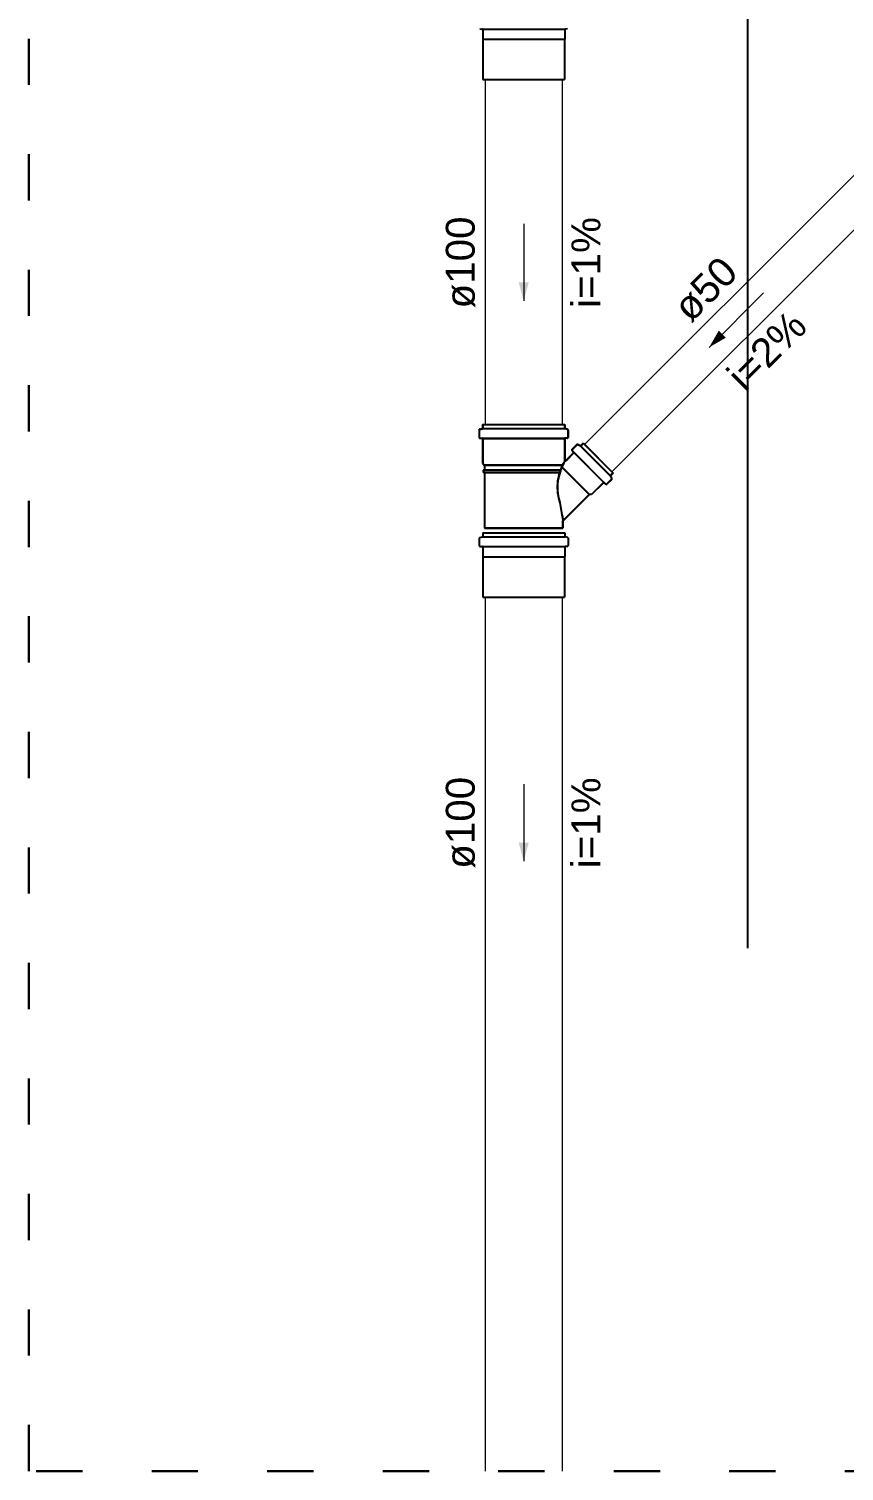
# Model space of a CAD drawing. Header units: millimetres. Extents: x -823 to -490, y -63 to 119.
# Drawn here: x -540.16 to -535.92, y 53.05 to 60.54 of the extents above; entities that cross this region are included whole.
import ezdxf

# ---------------------------------------------------------------- set-up
doc = ezdxf.new("R2010")
doc.units = ezdxf.units.MM
doc.header["$LTSCALE"] = 0.2
doc.header["$MEASUREMENT"] = 0
doc.linetypes.add('ACAD_ISO03W100', pattern=[3, 1.2, -1.8])
for name, color, linetype, lineweight in [('DI-Detalhes', 1, 'Continuous', 30), ('TQ-Condutos', 5, 'Continuous', 5), ('TQ-Sentido conduto', 9, 'Continuous', 5), ('TQ-Textos conduto', 7, 'Continuous', 5)]:
    doc.layers.add(name, color=color, linetype=linetype, lineweight=lineweight)
doc.layers.add('Simbolos', color=5, linetype='Continuous')
doc.layers.add('Simbolos_int', color=2, linetype='Continuous')
doc.styles.add('Arial', font='arial.ttf')

msp = doc.modelspace()

# ---------------------------------------------------------------- hatches: boundary and pattern name
at = {"layer": 'TQ-Sentido conduto', "linetype": 'Continuous'}
for points in [[(-537.585, 59.1278), (-537.5592, 59.2244), (-537.6109, 59.2244)], [(-536.6218, 58.887), (-536.5352, 58.937), (-536.5718, 58.9736)], [(-537.585, 56.2175), (-537.5592, 56.3141), (-537.6109, 56.3141)]]:
    msp.add_hatch(color=256, dxfattribs=at).paths.add_polyline_path(points)

# ---------------------------------------------------------------- linework, layer by layer
at = {"linetype": 'Continuous'}
msp.add_line((-536.4225, 75.5424), (-536.4223, 55.7668), dxfattribs=at)
at = {"layer": 'DI-Detalhes', "color": 6, "linetype": 'ACAD_ISO03W100'}
msp.add_lwpolyline([(-540.1556, 76.3555), (-514.6769, 76.3555), (-514.6769, 53.05), (-540.1556, 53.05)], close=True, dxfattribs=at)
at = {"layer": 'Simbolos'}
for p, q in [((-537.812, 60.5413), (-537.8017, 60.5404)), ((-537.798, 60.5364), (-537.798, 60.4881)), ((-537.372, 60.5364), (-537.372, 60.4881)), ((-537.3581, 60.5413), (-537.3684, 60.5404)), ((-537.798, 60.4881), (-537.797, 60.4871)), ((-537.797, 60.4871), (-537.797, 60.2778)), ((-537.372, 60.4881), (-537.373, 60.4871)), ((-537.373, 60.4871), (-537.373, 60.2778)), ((-537.8166, 58.4581), (-537.8166, 58.4203)), ((-537.8156, 58.4571), (-537.8156, 58.4193)), ((-537.8137, 58.462), (-537.802, 58.4651)), ((-537.8127, 58.461), (-537.801, 58.4641)), ((-537.799, 58.4868), (-537.799, 58.469)), ((-537.799, 58.4868), (-537.373, 58.4868)), ((-537.798, 58.4858), (-537.798, 58.468)), ((-537.798, 58.4858), (-537.372, 58.4858)), ((-537.373, 58.4868), (-537.373, 58.469)), ((-537.372, 58.4858), (-537.372, 58.468)), ((-537.3584, 58.462), (-537.3701, 58.4651)), ((-537.3574, 58.461), (-537.3691, 58.4641)), ((-537.3554, 58.4581), (-537.3554, 58.4203)), ((-537.3544, 58.4571), (-537.3544, 58.4193)), ((-537.813, 58.4163), (-537.8027, 58.4154)), ((-537.812, 58.4153), (-537.8017, 58.4144)), ((-537.799, 58.4114), (-537.799, 58.2841)), ((-537.798, 58.4104), (-537.798, 58.2831)), ((-537.373, 58.4114), (-537.373, 58.3021)), ((-537.372, 58.4104), (-537.372, 58.3011)), ((-537.3591, 58.4163), (-537.3694, 58.4154)), ((-537.3581, 58.4153), (-537.3684, 58.4144)), ((-537.3085, 58.3822), (-537.3333, 58.3574)), ((-537.3075, 58.3812), (-537.3323, 58.3564)), ((-537.3037, 58.3828), (-537.293, 58.3767)), ((-537.3027, 58.3818), (-537.292, 58.3757)), ((-537.2759, 58.3896), (-537.2882, 58.3773)), ((-537.2749, 58.3886), (-537.2872, 58.3763)), ((-537.2759, 58.3896), (-537.1212, 58.2349)), ((-537.2749, 58.3886), (-537.1202, 58.2339)), ((-537.799, 58.2841), (-537.7892, 58.2743)), ((-537.798, 58.2831), (-537.7882, 58.2733)), ((-537.327, 58.3385), (-537.3662, 58.2993)), ((-537.326, 58.3375), (-537.3652, 58.2983)), ((-537.3335, 58.352), (-537.3268, 58.3439)), ((-537.3325, 58.351), (-537.3258, 58.3429)), ((-537.7892, 58.2495), (-537.7952, 58.249)), ((-537.7952, 58.249), (-537.7952, 58.2372)), ((-537.7892, 58.2367), (-537.7952, 58.2372)), ((-537.7882, 58.2485), (-537.7942, 58.248)), ((-537.7942, 58.248), (-537.7942, 58.2362)), ((-537.7882, 58.2357), (-537.7942, 58.2362)), ((-537.7892, 58.2743), (-537.7892, 58.2495)), ((-537.7892, 58.2367), (-537.7892, 57.9488)), ((-537.7882, 58.2733), (-537.7882, 58.2485)), ((-537.7882, 58.2357), (-537.7882, 57.9478)), ((-537.128, 58.2071), (-537.1341, 58.2178)), ((-537.1212, 58.2349), (-537.1335, 58.2226)), ((-537.127, 58.2061), (-537.1331, 58.2168)), ((-537.1202, 58.2339), (-537.1325, 58.2216)), ((-537.1723, 58.1838), (-537.233, 58.123)), ((-537.1713, 58.1828), (-537.232, 58.122)), ((-537.1588, 58.1772), (-537.1669, 58.184)), ((-537.1578, 58.1762), (-537.1659, 58.183)), ((-537.1286, 58.2023), (-537.1534, 58.1775)), ((-537.1276, 58.2013), (-537.1524, 58.1765)), ((-537.2444, 58.123), (-537.3828, 57.9846)), ((-537.2434, 58.122), (-537.3818, 57.9836)), ((-537.233, 58.123), (-537.2444, 58.123)), ((-537.232, 58.122), (-537.2434, 58.122)), ((-537.3828, 57.9846), (-537.3828, 57.9488)), ((-537.3818, 57.9836), (-537.3818, 57.9478)), ((-537.798, 57.9238), (-537.798, 57.906)), ((-537.798, 57.9238), (-537.372, 57.9238)), ((-537.7892, 57.9488), (-537.3828, 57.9488)), ((-537.7882, 57.9478), (-537.3818, 57.9478)), ((-537.372, 57.9238), (-537.372, 57.906)), ((-537.8156, 57.8951), (-537.8156, 57.8573)), ((-537.8127, 57.899), (-537.801, 57.9021)), ((-537.812, 57.8533), (-537.8017, 57.8524)), ((-537.798, 57.8484), (-537.798, 57.8001)), ((-537.372, 57.8484), (-537.372, 57.8001)), ((-537.3574, 57.899), (-537.3691, 57.9021)), ((-537.3581, 57.8533), (-537.3684, 57.8524)), ((-537.3544, 57.8951), (-537.3544, 57.8573)), ((-537.798, 57.8001), (-537.797, 57.7991)), ((-537.797, 57.7991), (-537.797, 57.5898)), ((-537.372, 57.8001), (-537.373, 57.7991)), ((-537.373, 57.7991), (-537.373, 57.5898))]:
    msp.add_line(p, q, dxfattribs=at)
for points in [[(-537.798, 60.5364), (-537.7981, 60.5371), (-537.7983, 60.5377), (-537.7985, 60.5383), (-537.7989, 60.5389), (-537.7993, 60.5394), (-537.7998, 60.5398), (-537.8004, 60.5401), (-537.801, 60.5403), (-537.8017, 60.5404)], [(-537.3684, 60.5404), (-537.369, 60.5403), (-537.3697, 60.5401), (-537.3702, 60.5398), (-537.3708, 60.5394), (-537.3712, 60.5389), (-537.3716, 60.5383), (-537.3718, 60.5377), (-537.372, 60.5371), (-537.372, 60.5364)], [(-537.8137, 58.462), (-537.8142, 58.4618), (-537.8147, 58.4615), (-537.8152, 58.4612), (-537.8156, 58.4608), (-537.816, 58.4603), (-537.8163, 58.4598), (-537.8165, 58.4593), (-537.8166, 58.4587), (-537.8166, 58.4581)], [(-537.8127, 58.461), (-537.8132, 58.4608), (-537.8137, 58.4605), (-537.8142, 58.4602), (-537.8146, 58.4598), (-537.815, 58.4593), (-537.8153, 58.4588), (-537.8155, 58.4583), (-537.8156, 58.4577), (-537.8156, 58.4571)], [(-537.802, 58.4651), (-537.8015, 58.4653), (-537.8009, 58.4656), (-537.8005, 58.4659), (-537.8, 58.4663), (-537.7997, 58.4668), (-537.7994, 58.4673), (-537.7992, 58.4678), (-537.7991, 58.4684), (-537.799, 58.469)], [(-537.801, 58.4641), (-537.8005, 58.4643), (-537.7999, 58.4646), (-537.7995, 58.4649), (-537.799, 58.4653), (-537.7987, 58.4658), (-537.7984, 58.4663), (-537.7982, 58.4668), (-537.7981, 58.4674), (-537.798, 58.468)], [(-537.373, 58.469), (-537.373, 58.4684), (-537.3729, 58.4678), (-537.3727, 58.4673), (-537.3724, 58.4668), (-537.372, 58.4663), (-537.3716, 58.4659), (-537.3711, 58.4656), (-537.3706, 58.4653), (-537.3701, 58.4651)], [(-537.372, 58.468), (-537.372, 58.4674), (-537.3719, 58.4668), (-537.3717, 58.4663), (-537.3714, 58.4658), (-537.371, 58.4653), (-537.3706, 58.4649), (-537.3701, 58.4646), (-537.3696, 58.4643), (-537.3691, 58.4641)], [(-537.3554, 58.4581), (-537.3555, 58.4587), (-537.3556, 58.4593), (-537.3558, 58.4598), (-537.3561, 58.4603), (-537.3564, 58.4608), (-537.3569, 58.4612), (-537.3573, 58.4615), (-537.3579, 58.4618), (-537.3584, 58.462)], [(-537.3544, 58.4571), (-537.3545, 58.4577), (-537.3546, 58.4583), (-537.3548, 58.4588), (-537.3551, 58.4593), (-537.3554, 58.4598), (-537.3559, 58.4602), (-537.3563, 58.4605), (-537.3569, 58.4608), (-537.3574, 58.461)], [(-537.8166, 58.4203), (-537.8166, 58.4196), (-537.8164, 58.419), (-537.8162, 58.4184), (-537.8158, 58.4178), (-537.8154, 58.4173), (-537.8148, 58.4169), (-537.8143, 58.4166), (-537.8136, 58.4164), (-537.813, 58.4163)], [(-537.8156, 58.4193), (-537.8156, 58.4186), (-537.8154, 58.418), (-537.8152, 58.4174), (-537.8148, 58.4168), (-537.8144, 58.4163), (-537.8138, 58.4159), (-537.8133, 58.4156), (-537.8126, 58.4154), (-537.812, 58.4153)], [(-537.799, 58.4114), (-537.7991, 58.4121), (-537.7993, 58.4127), (-537.7995, 58.4133), (-537.7999, 58.4139), (-537.8003, 58.4144), (-537.8008, 58.4148), (-537.8014, 58.4151), (-537.802, 58.4153), (-537.8027, 58.4154)], [(-537.798, 58.4104), (-537.7981, 58.4111), (-537.7983, 58.4117), (-537.7985, 58.4123), (-537.7989, 58.4129), (-537.7993, 58.4134), (-537.7998, 58.4138), (-537.8004, 58.4141), (-537.801, 58.4143), (-537.8017, 58.4144)], [(-537.3694, 58.4154), (-537.37, 58.4153), (-537.3707, 58.4151), (-537.3712, 58.4148), (-537.3718, 58.4144), (-537.3722, 58.4139), (-537.3726, 58.4133), (-537.3728, 58.4127), (-537.373, 58.4121), (-537.373, 58.4114)], [(-537.3684, 58.4144), (-537.369, 58.4143), (-537.3697, 58.4141), (-537.3702, 58.4138), (-537.3708, 58.4134), (-537.3712, 58.4129), (-537.3716, 58.4123), (-537.3718, 58.4117), (-537.372, 58.4111), (-537.372, 58.4104)], [(-537.3591, 58.4163), (-537.3584, 58.4164), (-537.3578, 58.4166), (-537.3572, 58.4169), (-537.3567, 58.4173), (-537.3563, 58.4178), (-537.3559, 58.4184), (-537.3557, 58.419), (-537.3555, 58.4196), (-537.3554, 58.4203)], [(-537.3581, 58.4153), (-537.3574, 58.4154), (-537.3568, 58.4156), (-537.3562, 58.4159), (-537.3557, 58.4163), (-537.3553, 58.4168), (-537.3549, 58.4174), (-537.3547, 58.418), (-537.3545, 58.4186), (-537.3544, 58.4193)], [(-537.3333, 58.3574), (-537.3337, 58.3569), (-537.3341, 58.3563), (-537.3343, 58.3557), (-537.3344, 58.3551), (-537.3345, 58.3544), (-537.3344, 58.3538), (-537.3342, 58.3531), (-537.3339, 58.3525), (-537.3335, 58.352)], [(-537.3037, 58.3828), (-537.3042, 58.3831), (-537.3048, 58.3833), (-537.3053, 58.3833), (-537.3059, 58.3834), (-537.3065, 58.3833), (-537.307, 58.3831), (-537.3076, 58.3829), (-537.3081, 58.3826), (-537.3085, 58.3822)], [(-537.3027, 58.3818), (-537.3032, 58.3821), (-537.3038, 58.3823), (-537.3043, 58.3823), (-537.3049, 58.3824), (-537.3055, 58.3823), (-537.306, 58.3821), (-537.3066, 58.3819), (-537.3071, 58.3816), (-537.3075, 58.3812)], [(-537.293, 58.3767), (-537.2925, 58.3764), (-537.292, 58.3762), (-537.2914, 58.3761), (-537.2908, 58.3761), (-537.2902, 58.3762), (-537.2897, 58.3764), (-537.2891, 58.3766), (-537.2886, 58.3769), (-537.2882, 58.3773)], [(-537.292, 58.3757), (-537.2915, 58.3754), (-537.291, 58.3752), (-537.2904, 58.3751), (-537.2898, 58.3751), (-537.2892, 58.3752), (-537.2887, 58.3754), (-537.2881, 58.3756), (-537.2876, 58.3759), (-537.2872, 58.3763)], [(-537.373, 58.3021), (-537.373, 58.3016), (-537.3729, 58.3011), (-537.3727, 58.3006), (-537.3725, 58.3001), (-537.3722, 58.2997), (-537.3719, 58.2993), (-537.3715, 58.2989), (-537.371, 58.2987), (-537.3706, 58.2984), (-537.3701, 58.2983), (-537.3696, 58.2982), (-537.369, 58.2981), (-537.3685, 58.2982), (-537.368, 58.2983), (-537.3675, 58.2984), (-537.367, 58.2987), (-537.3666, 58.2989), (-537.3662, 58.2993)], [(-537.372, 58.3011), (-537.372, 58.3006), (-537.3719, 58.3001), (-537.3717, 58.2996), (-537.3715, 58.2991), (-537.3712, 58.2987), (-537.3709, 58.2983), (-537.3705, 58.2979), (-537.37, 58.2977), (-537.3696, 58.2974), (-537.3691, 58.2973), (-537.3686, 58.2972), (-537.368, 58.2971), (-537.3675, 58.2972), (-537.367, 58.2973), (-537.3665, 58.2974), (-537.366, 58.2977), (-537.3656, 58.2979), (-537.3652, 58.2983)], [(-537.3323, 58.3564), (-537.3327, 58.3559), (-537.3331, 58.3553), (-537.3333, 58.3547), (-537.3334, 58.3541), (-537.3335, 58.3534), (-537.3334, 58.3528), (-537.3332, 58.3521), (-537.3329, 58.3515), (-537.3325, 58.351)], [(-537.327, 58.3385), (-537.3266, 58.339), (-537.3262, 58.3396), (-537.326, 58.3402), (-537.3259, 58.3408), (-537.3258, 58.3415), (-537.3259, 58.3421), (-537.3261, 58.3428), (-537.3264, 58.3434), (-537.3268, 58.3439)], [(-537.326, 58.3375), (-537.3256, 58.338), (-537.3252, 58.3386), (-537.325, 58.3392), (-537.3249, 58.3398), (-537.3248, 58.3405), (-537.3249, 58.3411), (-537.3251, 58.3418), (-537.3254, 58.3424), (-537.3258, 58.3429)], [(-537.1335, 58.2226), (-537.1339, 58.2222), (-537.1342, 58.2217), (-537.1344, 58.2211), (-537.1346, 58.2206), (-537.1347, 58.22), (-537.1347, 58.2194), (-537.1346, 58.2188), (-537.1344, 58.2183), (-537.1341, 58.2178)], [(-537.1325, 58.2216), (-537.1329, 58.2212), (-537.1332, 58.2207), (-537.1334, 58.2201), (-537.1336, 58.2196), (-537.1337, 58.219), (-537.1337, 58.2184), (-537.1336, 58.2178), (-537.1334, 58.2173), (-537.1331, 58.2168)], [(-537.1669, 58.184), (-537.1674, 58.1844), (-537.168, 58.1847), (-537.1686, 58.1849), (-537.1693, 58.185), (-537.1699, 58.1849), (-537.1706, 58.1848), (-537.1712, 58.1846), (-537.1718, 58.1842), (-537.1723, 58.1838)], [(-537.1659, 58.183), (-537.1664, 58.1834), (-537.167, 58.1837), (-537.1676, 58.1839), (-537.1683, 58.184), (-537.1689, 58.1839), (-537.1696, 58.1838), (-537.1702, 58.1836), (-537.1708, 58.1832), (-537.1713, 58.1828)], [(-537.1588, 58.1773), (-537.1583, 58.1769), (-537.1577, 58.1766), (-537.157, 58.1764), (-537.1564, 58.1763), (-537.1557, 58.1764), (-537.1551, 58.1765), (-537.1545, 58.1767), (-537.1539, 58.1771), (-537.1534, 58.1775)], [(-537.1578, 58.1763), (-537.1573, 58.1759), (-537.1567, 58.1756), (-537.156, 58.1754), (-537.1554, 58.1753), (-537.1547, 58.1754), (-537.1541, 58.1755), (-537.1535, 58.1757), (-537.1529, 58.1761), (-537.1524, 58.1765)], [(-537.1286, 58.2023), (-537.1282, 58.2027), (-537.1279, 58.2032), (-537.1277, 58.2038), (-537.1275, 58.2043), (-537.1274, 58.2049), (-537.1275, 58.2055), (-537.1275, 58.206), (-537.1277, 58.2066), (-537.128, 58.2071)], [(-537.1276, 58.2013), (-537.1272, 58.2017), (-537.1269, 58.2022), (-537.1267, 58.2028), (-537.1265, 58.2033), (-537.1264, 58.2039), (-537.1265, 58.2045), (-537.1265, 58.205), (-537.1267, 58.2056), (-537.127, 58.2061)], [(-537.3811, 57.9879), (-537.3814, 57.9876), (-537.3817, 57.9873), (-537.382, 57.987), (-537.3823, 57.9866), (-537.3825, 57.9862), (-537.3826, 57.9858), (-537.3827, 57.9854), (-537.3828, 57.985), (-537.3828, 57.9846)], [(-537.3801, 57.9869), (-537.3804, 57.9866), (-537.3807, 57.9863), (-537.381, 57.986), (-537.3813, 57.9856), (-537.3815, 57.9852), (-537.3816, 57.9848), (-537.3817, 57.9844), (-537.3818, 57.984), (-537.3818, 57.9836)], [(-537.8127, 57.899), (-537.8132, 57.8988), (-537.8137, 57.8985), (-537.8142, 57.8982), (-537.8146, 57.8978), (-537.815, 57.8973), (-537.8153, 57.8968), (-537.8155, 57.8963), (-537.8156, 57.8957), (-537.8156, 57.8951)], [(-537.8156, 57.8573), (-537.8156, 57.8567), (-537.8154, 57.856), (-537.8152, 57.8554), (-537.8148, 57.8549), (-537.8144, 57.8544), (-537.8138, 57.854), (-537.8133, 57.8537), (-537.8126, 57.8534), (-537.812, 57.8533)], [(-537.798, 57.8484), (-537.7981, 57.8491), (-537.7983, 57.8497), (-537.7985, 57.8503), (-537.7989, 57.8509), (-537.7993, 57.8514), (-537.7998, 57.8518), (-537.8004, 57.8521), (-537.801, 57.8523), (-537.8017, 57.8524)], [(-537.801, 57.9021), (-537.8005, 57.9023), (-537.7999, 57.9026), (-537.7995, 57.9029), (-537.799, 57.9033), (-537.7987, 57.9038), (-537.7984, 57.9043), (-537.7982, 57.9049), (-537.7981, 57.9054), (-537.798, 57.906)], [(-537.372, 57.906), (-537.372, 57.9054), (-537.3719, 57.9049), (-537.3717, 57.9043), (-537.3714, 57.9038), (-537.371, 57.9033), (-537.3706, 57.9029), (-537.3701, 57.9026), (-537.3696, 57.9023), (-537.3691, 57.9021)], [(-537.3684, 57.8524), (-537.369, 57.8523), (-537.3697, 57.8521), (-537.3702, 57.8518), (-537.3708, 57.8514), (-537.3712, 57.8509), (-537.3716, 57.8503), (-537.3718, 57.8497), (-537.372, 57.8491), (-537.372, 57.8484)], [(-537.3581, 57.8533), (-537.3574, 57.8534), (-537.3568, 57.8537), (-537.3562, 57.854), (-537.3557, 57.8544), (-537.3553, 57.8549), (-537.3549, 57.8554), (-537.3547, 57.856), (-537.3545, 57.8567), (-537.3544, 57.8573)], [(-537.3544, 57.8951), (-537.3545, 57.8957), (-537.3546, 57.8963), (-537.3548, 57.8968), (-537.3551, 57.8973), (-537.3554, 57.8978), (-537.3559, 57.8982), (-537.3563, 57.8985), (-537.3569, 57.8988), (-537.3574, 57.899)]]:
    msp.add_lwpolyline(points, dxfattribs=at)
at = {"layer": 'Simbolos_int'}
for p, q in [((-537.798, 60.5401), (-537.372, 60.5401)), ((-537.797, 60.4871), (-537.373, 60.4871)), ((-537.797, 60.2778), (-537.373, 60.2778)), ((-537.799, 58.4659), (-537.373, 58.4659)), ((-537.798, 58.4649), (-537.372, 58.4649)), ((-537.799, 58.4151), (-537.373, 58.4151)), ((-537.798, 58.4141), (-537.372, 58.4141)), ((-537.2904, 58.3751), (-537.1357, 58.2204)), ((-537.2894, 58.3741), (-537.1347, 58.2194)), ((-537.3244, 58.3411), (-537.1697, 58.1864)), ((-537.3234, 58.3401), (-537.1687, 58.1854)), ((-537.3837, 58.2743), (-537.7892, 58.2743)), ((-537.3942, 58.2495), (-537.7892, 58.2495)), ((-537.3986, 58.2367), (-537.7892, 58.2367)), ((-537.3827, 58.2733), (-537.7882, 58.2733)), ((-537.3932, 58.2485), (-537.7882, 58.2485)), ((-537.3976, 58.2357), (-537.7882, 58.2357)), ((-537.3874, 58.2661), (-537.2444, 58.123)), ((-537.3864, 58.2651), (-537.2434, 58.122)), ((-537.798, 57.9029), (-537.372, 57.9029)), ((-537.798, 57.8521), (-537.372, 57.8521)), ((-537.797, 57.7991), (-537.373, 57.7991)), ((-537.797, 57.5898), (-537.373, 57.5898))]:
    msp.add_line(p, q, dxfattribs=at)
for points in [[(-537.3709, 58.2986), (-537.377, 58.2877), (-537.3827, 58.2765), (-537.3879, 58.2652), (-537.3926, 58.2536), (-537.3969, 58.2419), (-537.4007, 58.23), (-537.404, 58.2179), (-537.4068, 58.2058), (-537.4091, 58.1935)], [(-537.3699, 58.2976), (-537.376, 58.2867), (-537.3817, 58.2755), (-537.3869, 58.2642), (-537.3916, 58.2526), (-537.3959, 58.2409), (-537.3997, 58.229), (-537.403, 58.2169), (-537.4058, 58.2048), (-537.4081, 58.1925)], [(-537.409, 58.1935), (-537.4102, 58.1808), (-537.4107, 58.1681), (-537.4106, 58.1554), (-537.41, 58.1427), (-537.4087, 58.1301), (-537.4068, 58.1175), (-537.4044, 58.1051), (-537.4014, 58.0927), (-537.3977, 58.0805)], [(-537.408, 58.1925), (-537.4092, 58.1798), (-537.4097, 58.1671), (-537.4096, 58.1544), (-537.409, 58.1417), (-537.4077, 58.1291), (-537.4058, 58.1165), (-537.4034, 58.1041), (-537.4004, 58.0917), (-537.3967, 58.0795)], [(-537.3977, 58.0805), (-537.3961, 58.0702), (-537.3945, 58.0599), (-537.3927, 58.0495), (-537.3909, 58.0392), (-537.3891, 58.0289), (-537.3872, 58.0187), (-537.3852, 58.0084), (-537.3832, 57.9981), (-537.3811, 57.9879)], [(-537.3967, 58.0795), (-537.3951, 58.0692), (-537.3935, 58.0589), (-537.3917, 58.0485), (-537.3899, 58.0382), (-537.3881, 58.0279), (-537.3862, 58.0177), (-537.3842, 58.0074), (-537.3822, 57.9971), (-537.3801, 57.9869)]]:
    msp.add_lwpolyline(points, dxfattribs=at)
at = {"layer": 'TQ-Condutos'}
for p, q in [((-537.785, 60.2778), (-537.785, 58.4868)), ((-537.385, 60.2778), (-537.385, 58.4868)), ((-535.8265, 59.8237), (-537.2683, 58.382)), ((-535.6851, 59.6823), (-537.1268, 58.2405)), ((-537.785, 57.5898), (-537.785, 53.05)), ((-537.385, 57.5898), (-537.385, 53.05))]:
    msp.add_line(p, q, dxfattribs=at)
at = {"layer": 'TQ-Sentido conduto'}
for points in [[(-537.585, 59.5278), (-537.585, 59.1278)], [(-536.3389, 59.1699), (-536.6218, 58.887)], [(-537.585, 56.6175), (-537.585, 56.2175)]]:
    msp.add_lwpolyline(points, dxfattribs=at)

# ---------------------------------------------------------------- texts
at = {"layer": 'TQ-Textos conduto', "char_height": 0.15, "attachment_point": 8, "line_spacing_factor": 0.6, "style": 'Arial'}
for s, insert, width, rotation in [('ø100', (-537.8355, 59.3278), 0.955107, 90.00021), ('i=1%', (-537.1855, 59.3278), 0.943445, 90.00021), ('ø50', (-536.5868, 59.1349), 0.722104, 45.00011), ('i=2%', (-536.2686, 58.8167), 0.943445, 45.00011), ('ø100', (-537.8355, 56.4175), 0.955107, 90.00021), ('i=1%', (-537.1855, 56.4175), 0.943445, 90.00021)]:
    msp.add_mtext(s, dxfattribs=dict(at, insert=insert, width=width, rotation=rotation))

doc.saveas('drawing.dxf')
